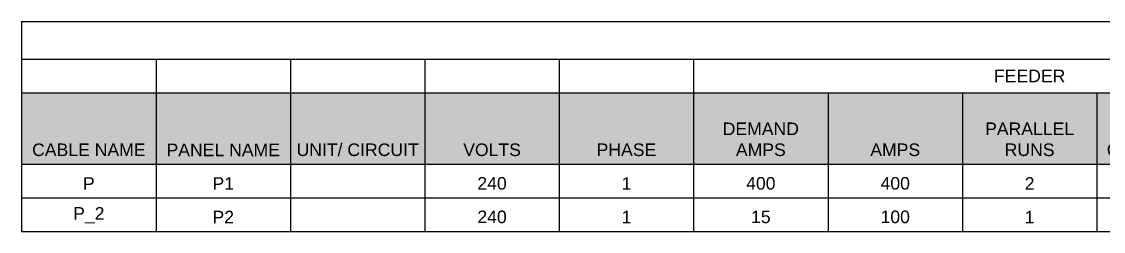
# Model space of a CAD drawing. Header units: inches. Extents: x 2456 to 9935, y -1030 to 123.
# Drawn here: x 6363.9 to 6750.3, y -635.5 to -560.5 of the extents above; entities that cross this region are included whole.
import ezdxf

# ---------------------------------------------------------------- set-up
doc = ezdxf.new("R2010")
doc.units = ezdxf.units.IN
doc.header["$LTSCALE"] = 24
doc.header["$MEASUREMENT"] = 0
doc.layers.add('M_TEXT', color=2, linetype='Continuous')
doc.styles.add('GEC', font='arial.ttf')

# ---------------------------------------------------------------- blocks, each defined once
blk = doc.blocks.new('*T2067')
at = {"layer": 'M_TEXT', "color": 0, "linetype": 'ByBlock', "lineweight": -2, "transparency": 16777216}
for p, q in [((0, 0), (960, 0)), ((0, 0), (0, -75.02)), ((960, 0), (960, -75.02)), ((0, -13.44), (960, -13.44)), ((48, -13.44), (48, -75.02)), ((96, -13.44), (96, -75.02)), ((144, -13.44), (144, -75.02)), ((192, -13.44), (192, -75.02)), ((240, -13.44), (240, -75.02)), ((480, -13.44), (480, -75.02)), ((624, -13.44), (624, -75.02)), ((672, -13.44), (672, -75.02)), ((720, -13.44), (720, -75.02)), ((816, -13.44), (816, -75.02)), ((864, -13.44), (864, -75.02)), ((912, -13.44), (912, -75.02)), ((0, -25.44), (960, -25.44)), ((288, -25.44), (288, -75.02)), ((336, -25.44), (336, -75.02)), ((384, -25.44), (384, -75.02)), ((432, -25.44), (432, -75.02)), ((528, -25.44), (528, -75.02)), ((576, -25.44), (576, -75.02)), ((768, -25.44), (768, -75.02)), ((0, -51.02), (960, -51.02)), ((0, -63.02), (960, -63.02)), ((0, -75.02), (960, -75.02))]:
    blk.add_line(p, q, dxfattribs=at)
at = {"layer": 'M_TEXT', "color": 9, "transparency": 16777216}
for points in [[(0, -25.44), (0, -51.02), (48, -25.44), (48, -51.02)], [(48, -25.44), (48, -51.02), (96, -25.44), (96, -51.02)], [(96, -25.44), (96, -51.02), (144, -25.44), (144, -51.02)], [(144, -25.44), (144, -51.02), (192, -25.44), (192, -51.02)], [(192, -25.44), (192, -51.02), (240, -25.44), (240, -51.02)], [(240, -25.44), (240, -51.02), (288, -25.44), (288, -51.02)], [(288, -25.44), (288, -51.02), (336, -25.44), (336, -51.02)], [(336, -25.44), (336, -51.02), (384, -25.44), (384, -51.02)], [(384, -25.44), (384, -51.02), (432, -25.44), (432, -51.02)], [(432, -25.44), (432, -51.02), (480, -25.44), (480, -51.02)], [(480, -25.44), (480, -51.02), (528, -25.44), (528, -51.02)], [(528, -25.44), (528, -51.02), (576, -25.44), (576, -51.02)], [(576, -25.44), (576, -51.02), (624, -25.44), (624, -51.02)], [(624, -25.44), (624, -51.02), (672, -25.44), (672, -51.02)], [(672, -25.44), (672, -51.02), (720, -25.44), (720, -51.02)], [(720, -25.44), (720, -51.02), (768, -25.44), (768, -51.02)], [(768, -25.44), (768, -51.02), (816, -25.44), (816, -51.02)], [(816, -25.44), (816, -51.02), (864, -25.44), (864, -51.02)], [(864, -25.44), (864, -51.02), (912, -25.44), (912, -51.02)], [(912, -25.44), (912, -51.02), (960, -25.44), (960, -51.02)]]:
    blk.add_solid(points, dxfattribs=at)
at = {"layer": 'M_TEXT', "color": 0, "transparency": 16777216, "style": 'GEC'}
for s, insert, char_height, width, attachment_point in [('Voltage Drop and Short Circuit Calculation', (480, -6.72), 5.76, 954.24, 5), ('FEEDER', (360, -19.44), 4.5, 234.24, 5), ('CONDUIT', (552, -19.44), 4.5, 138.24, 5), ('FAULT CURRENT', (768, -19.44), 4.5, 90.24, 5), ('EQUIPMENT GROUNDING CONDUCTOR', (456, -48.14), 4.5, 42.24, 8), ("DISTANCE (FT) 'L'", (744, -48.14), 4.5, 42.24, 8), ('DEMAND AMPS', (264, -48.14), 4.5, 42.24, 8), ('PARALLEL RUNS', (360, -48.14), 4.5, 42.24, 8), ('PHASE CONDUCTOR', (408, -48.14), 4.5, 42.24, 8), ('CONDUCTOR MATERIAL', (504, -48.14), 4.5, 42.24, 8), ('CONDUCTOR INSULATION', (552, -48.14), 4.5, 42.24, 8), ('CONDUIT TYPE', (600, -48.14), 4.5, 42.24, 8), ('FAULT CURRENT', (840, -48.14), 4.5, 42.24, 8), ('FILL% (<40%)', (696, -48.14), 4.5, 42.24, 8), ('CABLE NAME', (24, -48.14), 4.5, 42.24, 8), ('PANEL NAME', (72, -48.14), 4.5, 42.24, 8), ('UNIT/ CIRCUIT', (120, -48.14), 4.5, 42.24, 8), ('VOLTS', (168, -48.14), 4.5, 42.24, 8), ('PHASE', (216, -48.14), 4.5, 42.24, 8), ('AMPS', (312, -48.14), 4.5, 42.24, 8), ('CONDUIT SIZE', (648, -48.14), 4.5, 42.24, 8), ('%VD', (792, -48.14), 4.5, 42.24, 8), ('Isc', (888, -48.14), 4.5, 42.24, 8), ('AIC', (936, -48.14), 4.5, 42.24, 8), ('P', (24, -60.14), 4.5, 42.24, 8), ('P1', (72, -60.14), 4.5, 42.24, 8), ('240', (168, -60.14), 4.5, 42.24, 8), ('1', (216, -60.14), 4.5, 42.24, 8), ('400', (264, -60.14), 4.5, 42.24, 8), ('400', (312, -60.14), 4.5, 42.24, 8), ('2', (360, -60.14), 4.5, 42.24, 8), ('4/0', (408, -60.14), 4.5, 42.24, 8), ('1', (456, -60.14), 4.5, 42.24, 8), ('ALUM', (504, -60.14), 4.5, 42.24, 8), ('THHN', (552, -60.14), 4.5, 42.24, 8), ('EMT', (600, -60.14), 4.5, 42.24, 8), ('2', (648, -60.14), 4.5, 42.24, 8), ('33.59%', (696, -60.14), 4.5, 42.24, 8), ('5', (744, -60.14), 4.5, 42.24, 8), ('0.09', (792, -60.14), 4.5, 42.24, 8), ('42000', (840, -60.14), 4.5, 42.24, 8), ('38836', (888, -60.14), 4.5, 42.24, 8), ('42000', (936, -60.14), 4.5, 42.24, 8), ('P_2', (24, -72.14), 4.5, 42.24, 8), ('P2', (72, -72.14), 4.5, 42.24, 8), ('240', (168, -72.14), 4.5, 42.24, 8), ('1', (216, -72.14), 4.5, 42.24, 8), ('15', (264, -72.14), 4.5, 42.24, 8), ('100', (312, -72.14), 4.5, 42.24, 8), ('1', (360, -72.14), 4.5, 42.24, 8), ('2', (408, -72.14), 4.5, 42.24, 8), ('6', (456, -72.14), 4.5, 42.24, 8), ('ALUM', (504, -72.14), 4.5, 42.24, 8), ('THHN', (552, -72.14), 4.5, 42.24, 8), ('EMT', (600, -72.14), 4.5, 42.24, 8), ('1 1/4', (648, -72.14), 4.5, 42.24, 8), ('26.61%', (696, -72.14), 4.5, 42.24, 8), ('5', (744, -72.14), 4.5, 42.24, 8), ('0.02', (792, -72.14), 4.5, 42.24, 8), ('38836', (840, -72.14), 4.5, 42.24, 8), ('27048', (888, -72.14), 4.5, 42.24, 8), ('42000', (936, -72.14), 4.5, 42.24, 8)]:
    blk.add_mtext(s, dxfattribs=dict(at, insert=insert, char_height=char_height, width=width, attachment_point=attachment_point))

msp = doc.modelspace()

# ---------------------------------------------------------------- block references
msp.add_blockref('*T2067', (6363.95, -560.47))

doc.saveas('drawing.dxf')
